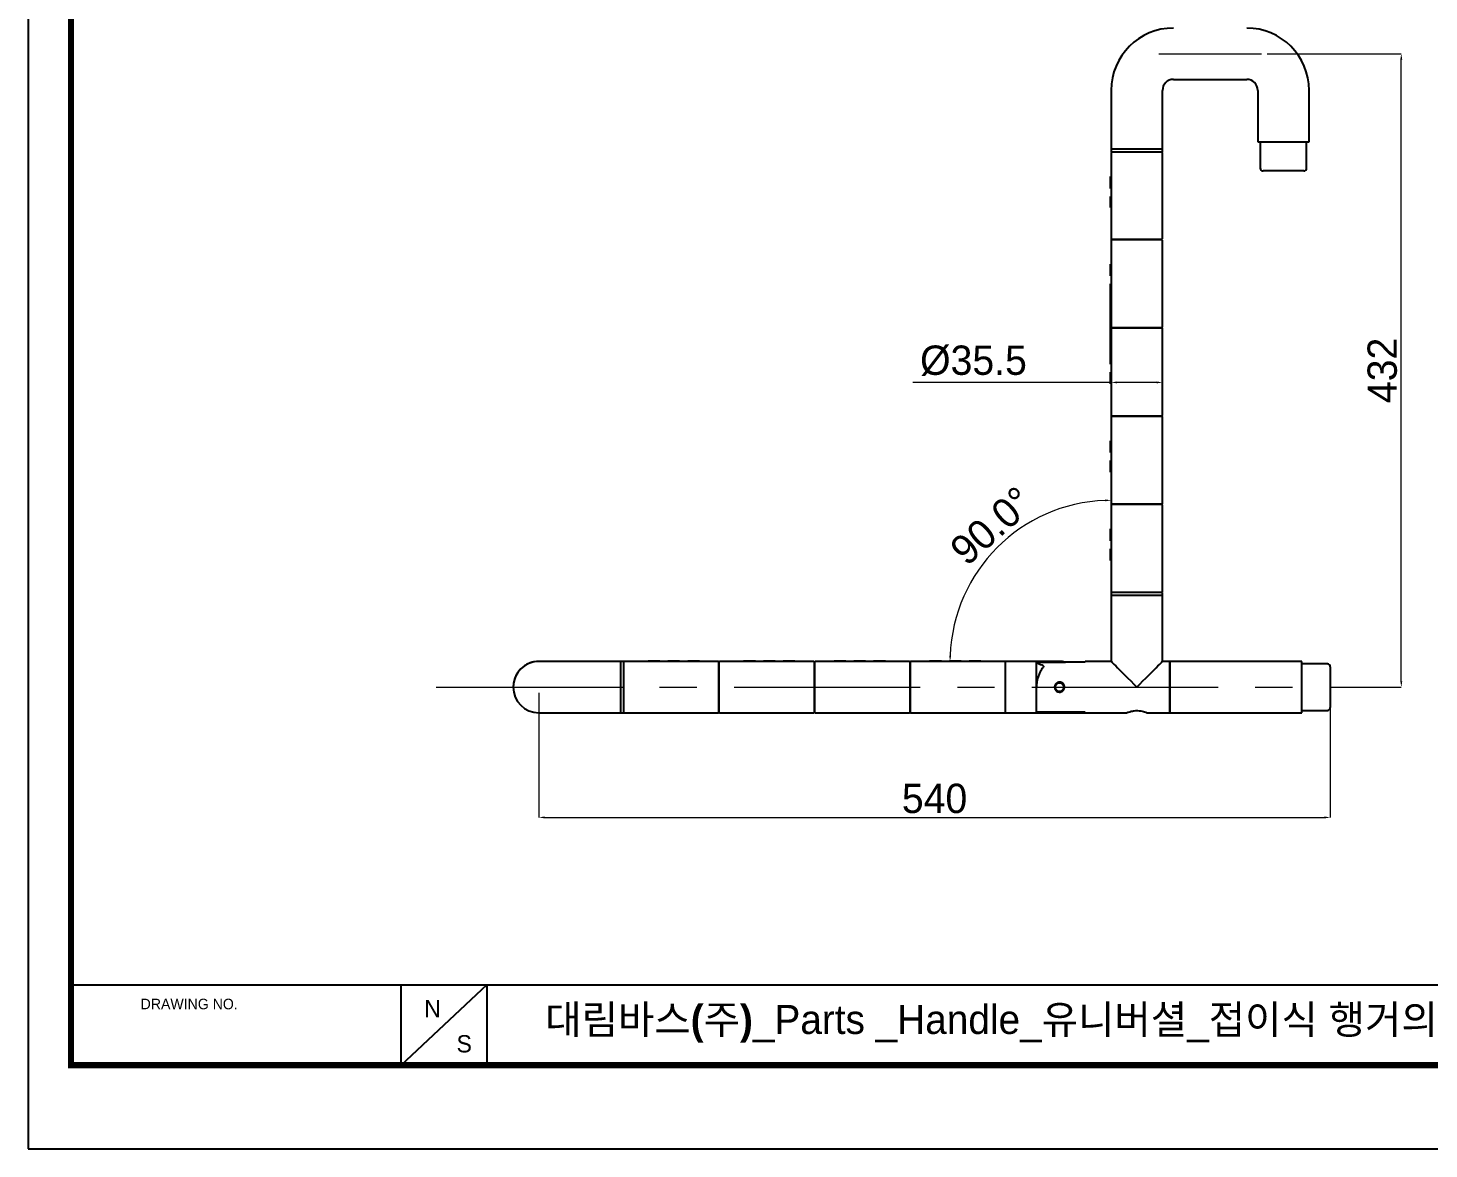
# Model space of a CAD drawing. Extents: x 0 to 1823, y 0 to 1336.
# Drawn here: x 0 to 956, y 0 to 764 of the extents above; entities that cross this region are included whole.
import ezdxf

# ---------------------------------------------------------------- set-up
doc = ezdxf.new("R2010")
doc.units = 0
doc.header["$LTSCALE"] = 10
doc.header["$MEASUREMENT"] = 0
doc.header["$PDMODE"] = 3
doc.header["$PDSIZE"] = -10
doc.linetypes.add('CENTERX2', pattern=[20.32, 12.7, -2.54, 2.54, -2.54])
doc.layers.get('0').update_dxf_attribs({"linetype": 'CONTINUOUS'})
doc.layers.get('DEFPOINTS').update_dxf_attribs({"linetype": 'CONTINUOUS'})
doc.layers.add('10', color=7, linetype='CONTINUOUS')
doc.styles.add('Daelim Dimension', font='')
doc.styles.get('Daelim Dimension').set_extended_font_data('나눔고딕')
doc.dimstyles.new('DEFAULT', dxfattribs={"dimscale": 2, "dimtxt": 2, "dimasz": 2, "dimexe": 0, "dimexo": 2, "dimgap": 1, "dimtad": 1, "dimdec": 0, "dimzin": 9, "dimdsep": 46, "dimtxsty": 'Daelim Dimension', "dimcen": 0.5, "dimclrd": 5, "dimclre": 5, "dimclrt": 256, "dimadec": 1, "dimazin": 0, "dimtfac": 1, "dimtdec": 0, "dimtix": 1, "dimtmove": 0, "dimatfit": 3, "dimfxl": 1, "dimtolj": 1, "dimtzin": 1, "dimlwd": 9, "dimlwe": 9, "dimarcsym": 0})

# ---------------------------------------------------------------- blocks, each defined once
blk = doc.blocks.new('*D2')
at = {"color": 5, "lineweight": 9, "transparency": 16777216}
for p, q in [((845.54, 746.99), (936.99, 746.99)), ((936.99, 318.99), (936.99, 742.99)), ((892.54, 314.99), (936.99, 314.99))]:
    blk.add_line(p, q, dxfattribs=at)
at = {"color": 5, "transparency": 16777216}
for points in [[(936.32, 742.99), (937.66, 742.99), (936.99, 746.99)], [(936.32, 318.99), (937.66, 318.99), (936.99, 314.99)]]:
    blk.add_solid(points, dxfattribs=at)
at = {"layer": 'DEFPOINTS', "color": 0, "transparency": 16777216}
for p in [(841.54, 746.99), (936.99, 746.99), (888.54, 314.99)]:
    blk.add_point(p, dxfattribs=at)
at = {"color": 7, "transparency": 16777216, "insert": (924.09, 530.99), "char_height": 20, "attachment_point": 5, "rotation": 90, "style": 'Daelim Dimension'}
blk.add_mtext('\\A1;432', dxfattribs=at)
blk = doc.blocks.new('*D3')
at = {"color": 5, "lineweight": 9, "transparency": 16777216}
for p, q in [((348.54, 310.99), (348.54, 226.11)), ((888.54, 310.99), (888.54, 226.11)), ((352.54, 226.11), (884.54, 226.11))]:
    blk.add_line(p, q, dxfattribs=at)
at = {"color": 5, "transparency": 16777216}
for points in [[(352.54, 226.78), (352.54, 225.45), (348.54, 226.11)], [(884.54, 226.78), (884.54, 225.45), (888.54, 226.11)]]:
    blk.add_solid(points, dxfattribs=at)
at = {"layer": 'DEFPOINTS', "color": 0, "transparency": 16777216}
for p in [(348.54, 314.99), (888.54, 314.99), (888.54, 226.11)]:
    blk.add_point(p, dxfattribs=at)
at = {"color": 7, "transparency": 16777216, "insert": (618.54, 238.97), "char_height": 20, "attachment_point": 5, "style": 'Daelim Dimension'}
blk.add_mtext('\\A1;540', dxfattribs=at)
blk = doc.blocks.new('*D4')
at = {"color": 5, "lineweight": 9, "transparency": 16777216}
blk.add_line((739.04, 443.19), (739.04, 442.41), dxfattribs=at)
blk.add_arc((739.04, 332.49), 109.91, 92.08523, 177.91477, dxfattribs=at)
at = {"color": 5, "transparency": 16777216}
for points in [[(735.03, 443), (735.05, 441.67), (739.04, 442.41)], [(629.86, 336.48), (628.53, 336.51), (629.12, 332.49)]]:
    blk.add_solid(points, dxfattribs=at)
at = {"layer": 'DEFPOINTS', "color": 0, "transparency": 16777216}
for p in [(739.04, 439.19), (643.85, 387.45), (739.04, 379.49), (602.34, 332.49), (666.54, 332.49)]:
    blk.add_point(p, dxfattribs=at)
at = {"color": 7, "transparency": 16777216, "insert": (657.52, 425.02), "char_height": 20, "attachment_point": 5, "rotation": 41.38143, "style": 'Daelim Dimension'}
blk.add_mtext('\\A1;90.0°', dxfattribs=at)
blk = doc.blocks.new('*D0')
at = {"color": 5, "lineweight": 9, "transparency": 16777216}
for p, q in [((739.04, 537.84), (739.04, 522.81)), ((774.04, 537.84), (774.04, 522.81)), ((739.04, 522.81), (603.63, 522.81)), ((770.04, 522.81), (743.04, 522.81))]:
    blk.add_line(p, q, dxfattribs=at)
at = {"color": 5, "transparency": 16777216}
for points in [[(743.04, 523.47), (743.04, 522.14), (739.04, 522.81)], [(770.04, 523.47), (770.04, 522.14), (774.04, 522.81)]]:
    blk.add_solid(points, dxfattribs=at)
at = {"layer": 'DEFPOINTS', "color": 0, "transparency": 16777216}
for p in [(739.04, 541.84), (774.04, 541.84), (774.04, 522.81)]:
    blk.add_point(p, dxfattribs=at)
at = {"color": 7, "transparency": 16777216, "insert": (645.09, 537.58), "char_height": 20, "attachment_point": 5, "style": 'Daelim Dimension'}
blk.add_mtext('\\A1;%%C35.5', dxfattribs=at)

msp = doc.modelspace()

# ---------------------------------------------------------------- linework, layer by layer
at = {"color": 7, "linetype": 'Continuous', "lineweight": 25}
for p, q in [((781.54, 729.49), (831.54, 729.49)), ((739.04, 721.99), (739.04, 681.99)), ((774.04, 681.99), (774.04, 721.99)), ((839.04, 721.99), (839.04, 686.99)), ((874.04, 686.99), (874.04, 721.99)), ((739.04, 681.99), (739.04, 679.99)), ((774.04, 681.99), (739.04, 681.99)), ((739.04, 679.99), (774.04, 679.99)), ((739.04, 679.49), (739.04, 603.44)), ((774.04, 679.99), (774.04, 681.99)), ((774.04, 620.79), (774.04, 679.49)), ((839.04, 686.99), (874.04, 686.99)), ((840.69, 686.99), (840.69, 668.99)), ((872.39, 668.99), (872.39, 686.99)), ((738.54, 655.14), (738.54, 663.14)), ((738.54, 663.14), (739.04, 663.14)), ((868.13, 666.99), (842.69, 666.99)), ((870.39, 666.99), (868.13, 666.99)), ((738.54, 655.14), (739.04, 655.14)), ((738.54, 649.64), (739.04, 649.64)), ((738.54, 642.14), (738.54, 649.64)), ((738.54, 641.64), (739.04, 641.64)), ((739.04, 619.79), (739.04, 543.24)), ((739.54, 620.29), (773.54, 620.29)), ((773.54, 620.29), (739.54, 620.29)), ((774.04, 560.59), (774.04, 619.79)), ((738.54, 603.44), (739.04, 603.44)), ((738.54, 595.44), (738.54, 603.44)), ((738.54, 595.44), (739.04, 595.44)), ((738.54, 589.94), (739.04, 589.94)), ((738.54, 543.24), (738.54, 589.94)), ((738.54, 581.94), (739.04, 581.94)), ((739.04, 559.59), (739.04, 483.04)), ((773.54, 560.09), (739.54, 560.09)), ((739.54, 560.09), (773.54, 560.09)), ((774.04, 500.39), (774.04, 559.59)), ((738.54, 535.24), (738.54, 543.24)), ((738.54, 543.24), (739.04, 543.24)), ((738.54, 535.24), (739.04, 535.24)), ((738.54, 521.74), (738.54, 529.74)), ((738.54, 529.74), (739.04, 529.74)), ((738.54, 521.74), (739.04, 521.74)), ((739.04, 499.39), (739.04, 422.84)), ((773.54, 499.89), (739.54, 499.89)), ((739.54, 499.89), (773.54, 499.89)), ((774.04, 440.19), (774.04, 499.39)), ((738.54, 483.04), (739.04, 483.04)), ((738.54, 475.04), (738.54, 483.04)), ((738.54, 475.04), (739.04, 475.04)), ((738.54, 469.54), (739.04, 469.54)), ((738.54, 461.54), (738.54, 469.54)), ((738.54, 461.54), (739.04, 461.54)), ((739.04, 439.19), (739.04, 379.49)), ((739.54, 439.69), (773.54, 439.69)), ((773.54, 439.69), (739.54, 439.69)), ((774.04, 379.99), (774.04, 439.19)), ((738.54, 422.84), (739.04, 422.84)), ((738.54, 414.84), (738.54, 422.84)), ((738.54, 414.84), (739.04, 414.84)), ((738.54, 409.34), (739.04, 409.34)), ((738.54, 401.34), (738.54, 409.34)), ((738.54, 401.34), (739.04, 401.34)), ((739.04, 379.49), (739.04, 377.49)), ((771.19, 379.49), (739.04, 379.49)), ((739.04, 377.49), (739.04, 332.49)), ((756.54, 377.49), (739.04, 377.49)), ((771.19, 377.49), (739.04, 377.49)), ((774.04, 377.49), (756.54, 377.49)), ((774.04, 379.49), (771.19, 379.49)), ((774.04, 377.49), (771.19, 377.49)), ((774.04, 377.49), (774.04, 379.49)), ((774.04, 332.49), (774.04, 377.49)), ((373.54, 332.49), (348.54, 332.49)), ((404.24, 332.49), (373.54, 332.49)), ((406.24, 332.49), (404.24, 332.49)), ((404.24, 332.49), (404.24, 297.49)), ((406.24, 332.49), (406.24, 331.99)), ((406.24, 332.49), (406.24, 297.49)), ((470.94, 332.49), (406.74, 332.49)), ((423.09, 332.99), (431.09, 332.99)), ((436.59, 332.99), (444.59, 332.99)), ((450.09, 332.99), (458.09, 332.99)), ((471.44, 331.99), (471.44, 297.99)), ((471.44, 297.99), (471.44, 331.99)), ((536.14, 332.49), (471.94, 332.49)), ((488.29, 332.99), (496.29, 332.99)), ((501.79, 332.99), (509.79, 332.99)), ((515.29, 332.99), (523.29, 332.99)), ((536.64, 297.99), (536.64, 331.99)), ((536.64, 331.99), (536.64, 297.99)), ((601.34, 332.49), (537.14, 332.49)), ((549.99, 332.99), (557.99, 332.99)), ((563.49, 332.99), (571.49, 332.99)), ((576.99, 332.99), (584.99, 332.99)), ((601.84, 331.99), (601.84, 297.99)), ((601.84, 297.99), (601.84, 331.99)), ((666.54, 332.49), (602.34, 332.49)), ((615.19, 332.99), (623.19, 332.99)), ((628.69, 332.99), (636.69, 332.99)), ((642.19, 332.99), (642.19, 332.49)), ((642.19, 332.99), (650.19, 332.99)), ((650.19, 332.99), (650.19, 332.49)), ((703.84, 332.49), (667.04, 332.49)), ((667.04, 297.49), (667.04, 332.49)), ((688.04, 332.03), (707.84, 332.03)), ((688.04, 297.96), (688.04, 332.03)), ((721.34, 332.03), (689.14, 332.03)), ((739.04, 332.49), (721.34, 332.49)), ((721.34, 332.03), (721.34, 332.49)), ((779.04, 332.49), (774.04, 332.49)), ((869.04, 332.49), (779.04, 332.49)), ((779.04, 314.99), (779.04, 332.49)), ((779.04, 332.49), (779.04, 297.49)), ((869.04, 314.99), (869.04, 332.49)), ((886.54, 330.84), (869.04, 330.84)), ((888.54, 328.84), (888.54, 301.14)), ((688.04, 297.96), (688.04, 314.99)), ((779.04, 297.49), (779.04, 314.99)), ((869.04, 297.49), (869.04, 314.99)), ((348.54, 297.49), (373.54, 297.49)), ((373.54, 297.49), (404.24, 297.49)), ((404.24, 297.49), (406.24, 297.49)), ((406.74, 297.49), (470.94, 297.49)), ((471.94, 297.49), (536.14, 297.49)), ((537.14, 297.49), (601.34, 297.49)), ((602.34, 297.49), (666.54, 297.49)), ((667.04, 297.49), (721.34, 297.49)), ((721.34, 297.96), (688.04, 297.96)), ((721.34, 297.96), (721.34, 297.49)), ((721.34, 297.49), (749.54, 297.49)), ((763.44, 297.49), (779.04, 297.49)), ((779.04, 297.49), (869.04, 297.49)), ((869.04, 299.14), (886.54, 299.14))]:
    msp.add_line(p, q, dxfattribs=at)
for p, q in [((423.09, 332.99), (423.09, 332.49)), ((431.09, 332.99), (431.09, 332.49)), ((436.59, 332.99), (436.59, 332.49)), ((444.59, 332.99), (444.59, 332.49)), ((450.09, 332.99), (450.09, 332.49)), ((458.09, 332.99), (458.09, 332.49)), ((488.29, 332.99), (488.29, 332.49)), ((496.29, 332.99), (496.29, 332.49)), ((501.79, 332.99), (501.79, 332.49)), ((509.79, 332.99), (509.79, 332.49)), ((515.29, 332.99), (515.29, 332.49)), ((523.29, 332.99), (523.29, 332.49)), ((549.99, 332.99), (549.99, 332.49)), ((557.99, 332.99), (557.99, 332.49)), ((563.49, 332.99), (563.49, 332.49)), ((571.49, 332.99), (571.49, 332.49)), ((576.99, 332.99), (576.99, 332.49)), ((584.99, 332.99), (584.99, 332.49)), ((615.19, 332.99), (615.19, 332.49)), ((623.19, 332.99), (623.19, 332.49)), ((628.69, 332.99), (628.69, 332.49)), ((636.69, 332.99), (636.69, 332.49)), ((642.19, 332.99), (642.19, 332.49)), ((650.19, 332.99), (650.19, 332.49))]:
    msp.add_line(p, q)
at = {"color": 5}
msp.add_line((29.31, 111.91), (1497.04, 111.91), dxfattribs=at)
at = {"color": 5, "ltscale": 40}
for p, q in [((254.29, 111.91), (254.29, 56.98)), ((254.29, 111.91), (254.29, 56.98)), ((313.08, 111.91), (254.29, 56.98)), ((313.08, 111.91), (254.29, 56.98)), ((313.08, 111.91), (313.08, 56.98)), ((313.08, 111.91), (313.08, 56.98))]:
    msp.add_line(p, q, dxfattribs=at)
at = {"ltscale": 0.5}
msp.add_line((29.31, 57.19), (29.31, 57.19), dxfattribs=at)
msp.add_lwpolyline([(0, 0), (1822.8, 0), (1822.8, 1335.6), (0, 1335.6)], close=True, dxfattribs=at)
at = {"color": 5, "linetype": 'ByBlock', "lineweight": 200, "const_width": 4.2}
msp.add_lwpolyline([(29.31, 57.19), (1793.31, 57.19), (1793.31, 1304.59), (29.31, 1304.59)], close=True, dxfattribs=at)
at = {"color": 7, "linetype": 'Continuous', "lineweight": 25, "flags": 128}
for points in [[(739.04, 332.49), (739.17, 332.37), (739.55, 331.99), (740.18, 331.36), (741.04, 330.49), (742.14, 329.4), (743.44, 328.09), (744.93, 326.6), (746.6, 324.94), (748.41, 323.13), (750.33, 321.2), (752.35, 319.18), (754.43, 317.1), (756.54, 314.99)], [(756.54, 314.99), (758.65, 317.1), (760.73, 319.18), (762.74, 321.2), (764.67, 323.13), (766.48, 324.94), (768.14, 326.6), (769.64, 328.09), (770.94, 329.4), (772.03, 330.49), (772.9, 331.36), (773.53, 331.99), (773.91, 332.37), (774.04, 332.49)]]:
    msp.add_lwpolyline(points, dxfattribs=at)
at = {"color": 7, "linetype": 'Continuous', "lineweight": 25}
msp.add_circle((703.84, 314.99), 2.92, dxfattribs=at)
for centre, radius, start, end in [((781.54, 721.99), 42.5, 90, 180), ((831.54, 721.99), 42.5, 0, 90), ((781.54, 721.99), 7.5, 90, 180), ((831.54, 721.99), 7.5, 0, 90), ((739.54, 679.49), 0.5, 90, 180), ((773.54, 679.49), 0.5, 0, 90), ((842.69, 668.99), 2, 180, 270), ((870.39, 668.99), 2, 270, 0), ((739.54, 620.79), 0.5, 180, 270), ((739.54, 619.79), 0.5, 90, 180), ((773.54, 620.79), 0.5, 270, 0), ((773.54, 619.79), 0.5, 0, 90), ((739.54, 560.59), 0.5, 180, 270), ((739.54, 559.59), 0.5, 90, 180), ((773.54, 560.59), 0.5, 270, 0), ((773.54, 559.59), 0.5, 0, 90), ((739.54, 500.39), 0.5, 180, 270), ((739.54, 499.39), 0.5, 90, 180), ((773.54, 500.39), 0.5, 270, 0), ((773.54, 499.39), 0.5, 0, 90), ((739.54, 440.19), 0.5, 180, 270), ((773.54, 440.19), 0.5, 270, 0), ((739.54, 439.19), 0.5, 90, 180), ((773.54, 439.19), 0.5, 0, 90), ((739.54, 379.99), 0.5, 180, 270), ((773.54, 379.99), 0.5, 270, 0), ((348.54, 314.99), 17.5, 90, 180), ((348.54, 314.99), 17.5, 109.90218, 180), ((348.54, 314.99), 17.5, 90, 109.90218), ((406.74, 331.99), 0.5, 90, 180), ((470.94, 331.99), 0.5, 0, 90), ((471.94, 331.99), 0.5, 90, 180), ((536.14, 331.99), 0.5, 0, 90), ((537.14, 331.99), 0.5, 90, 180), ((601.34, 331.99), 0.5, 0, 90), ((602.34, 331.99), 0.5, 90, 180), ((666.54, 331.99), 0.5, 0, 90), ((703.84, 314.99), 17.5, 76.78703, 90), ((886.54, 328.84), 2, 0, 90), ((348.54, 314.99), 17.5, 180, 270), ((406.74, 297.99), 0.5, 180, 270), ((470.94, 297.99), 0.5, 270, 0), ((471.94, 297.99), 0.5, 180, 270), ((536.14, 297.99), 0.5, 270, 0), ((537.14, 297.99), 0.5, 180, 270), ((601.34, 297.99), 0.5, 270, 0), ((602.34, 297.99), 0.5, 180, 270), ((666.54, 297.99), 0.5, 270, 0), ((886.54, 301.14), 2, 270, 0)]:
    msp.add_arc(centre, radius, start, end, dxfattribs=at)
for points, knots in [([(689.14, 332.03), (688.83, 331.75), (688.2, 331.2), (693.58, 329.84), (692.24, 328.14), (690.94, 326.15), (689.81, 323.87), (688.95, 321.51), (688.37, 319.08), (688.08, 316.93), (688.05, 315.55), (688.04, 314.99)], [0, 0, 0, 0, 0.12598, 0.25227, 0.377204, 0.502109, 0.619249, 0.736269, 0.834444, 0.93256, 1, 1, 1, 1]), ([(703.84, 311.59), (703.46, 311.63), (702.7, 311.71), (701.69, 312.28), (700.92, 313.13), (700.46, 314.2), (700.39, 315.36), (700.7, 316.47), (701.36, 317.41), (702.29, 318.1), (703.4, 318.43), (704.56, 318.38), (705.63, 317.96), (706.5, 317.21), (707.08, 316.21), (707.3, 315.07), (707.13, 313.93), (706.6, 312.91), (705.76, 312.12), (704.79, 311.67), (704.12, 311.62), (703.84, 311.59)], [0, 0, 0, 0, 0.052996, 0.105967, 0.15957, 0.213605, 0.266961, 0.319607, 0.372576, 0.426415, 0.480347, 0.533406, 0.585997, 0.639244, 0.693252, 0.746952, 0.799773, 0.852495, 0.906029, 0.960075, 1, 1, 1, 1]), ([(749.54, 297.49), (749.61, 297.52), (749.75, 297.58), (750.86, 298), (752.53, 298.5), (754.7, 298.91), (757.06, 299), (759.27, 298.77), (761.2, 298.32), (762.68, 297.83), (763.5, 297.51), (763.46, 297.53), (763.44, 297.53)], [0, 0, 0, 0, 0.101783, 0.2034, 0.309388, 0.420018, 0.525559, 0.62381, 0.72413, 0.832195, 0.942309, 1, 1, 1, 1])]:
    msp.add_open_spline(points, degree=3, knots=knots, dxfattribs=at)
at = {"layer": '10', "color": 1, "linetype": 'CENTERX2', "lineweight": 18}
for p, q in [((771.54, 746.99), (841.54, 746.99)), ((278.54, 314.99), (936.99, 314.99))]:
    msp.add_line(p, q, dxfattribs=at)

# ---------------------------------------------------------------- texts
at = {"color": 5, "ltscale": 40, "style": 'Daelim Dimension'}
msp.add_text('DRAWING NO.', height=7.1932, dxfattribs=at).set_placement((76.84, 95.29))
at = {"char_height": 11.77, "width": 16.4285, "attachment_point": 1, "style": 'Daelim Dimension'}
for s, insert in [('N', (270.28, 101.61)), ('S', (292.37, 77.62))]:
    msp.add_mtext(s, dxfattribs=dict(at, insert=insert))
at = {"color": 2, "insert": (352.88, 98.21), "char_height": 19.7788, "width": 1169.9479, "attachment_point": 1, "style": 'Daelim Dimension'}
msp.add_mtext('{\\fPretendard Variable SemiBold|b0|i0|c129|p2;대림바스(주)}_Parts _Handle_유니버셜_접이식 행거의자_DL P4258', dxfattribs=at)

# ---------------------------------------------------------------- dimensions: what is measured, and where the dimension line sits
dim = msp.add_linear_dim(base=(936.99, 746.99), p1=(888.54, 314.99), p2=(841.54, 746.99), angle=90, dimstyle='DEFAULT', override={"dimtxt": 10, "dimclrd": 5, "dimclre": 5, "dimclrt": 7})
dim.commit()
dim.dimension.update_dxf_attribs({"geometry": '*D2', "text_midpoint": (924.09, 530.99)})
dim = msp.add_linear_dim(base=(774.04, 522.81), p1=(739.04, 541.84), p2=(774.04, 541.84), text='%%C<>.5', dimstyle='DEFAULT', override={"dimtxt": 10, "dimclrd": 5, "dimclre": 5, "dimclrt": 7})
dim.commit()
dim.dimension.update_dxf_attribs({"geometry": '*D0', "text_midpoint": (645.09, 522.81), "dimtype": 128})
dim = msp.add_angular_dim_2l(base=(643.85, 387.45), line1=((739.04, 439.19), (739.04, 379.49)), line2=((666.54, 332.49), (602.34, 332.49)), dimstyle='DEFAULT', override={"dimtxt": 10, "dimclrd": 5, "dimclre": 5, "dimclrt": 7})
dim.commit()
dim.dimension.update_dxf_attribs({"geometry": '*D4', "text_midpoint": (666.38, 414.97), "dimtype": 130})
dim = msp.add_linear_dim(base=(888.54, 226.11), p1=(348.54, 314.99), p2=(888.54, 314.99), dimstyle='DEFAULT', override={"dimtxt": 10, "dimclrd": 5, "dimclre": 5, "dimclrt": 7})
dim.commit()
dim.dimension.update_dxf_attribs({"geometry": '*D3', "text_midpoint": (618.54, 238.97)})

doc.saveas('drawing.dxf')
